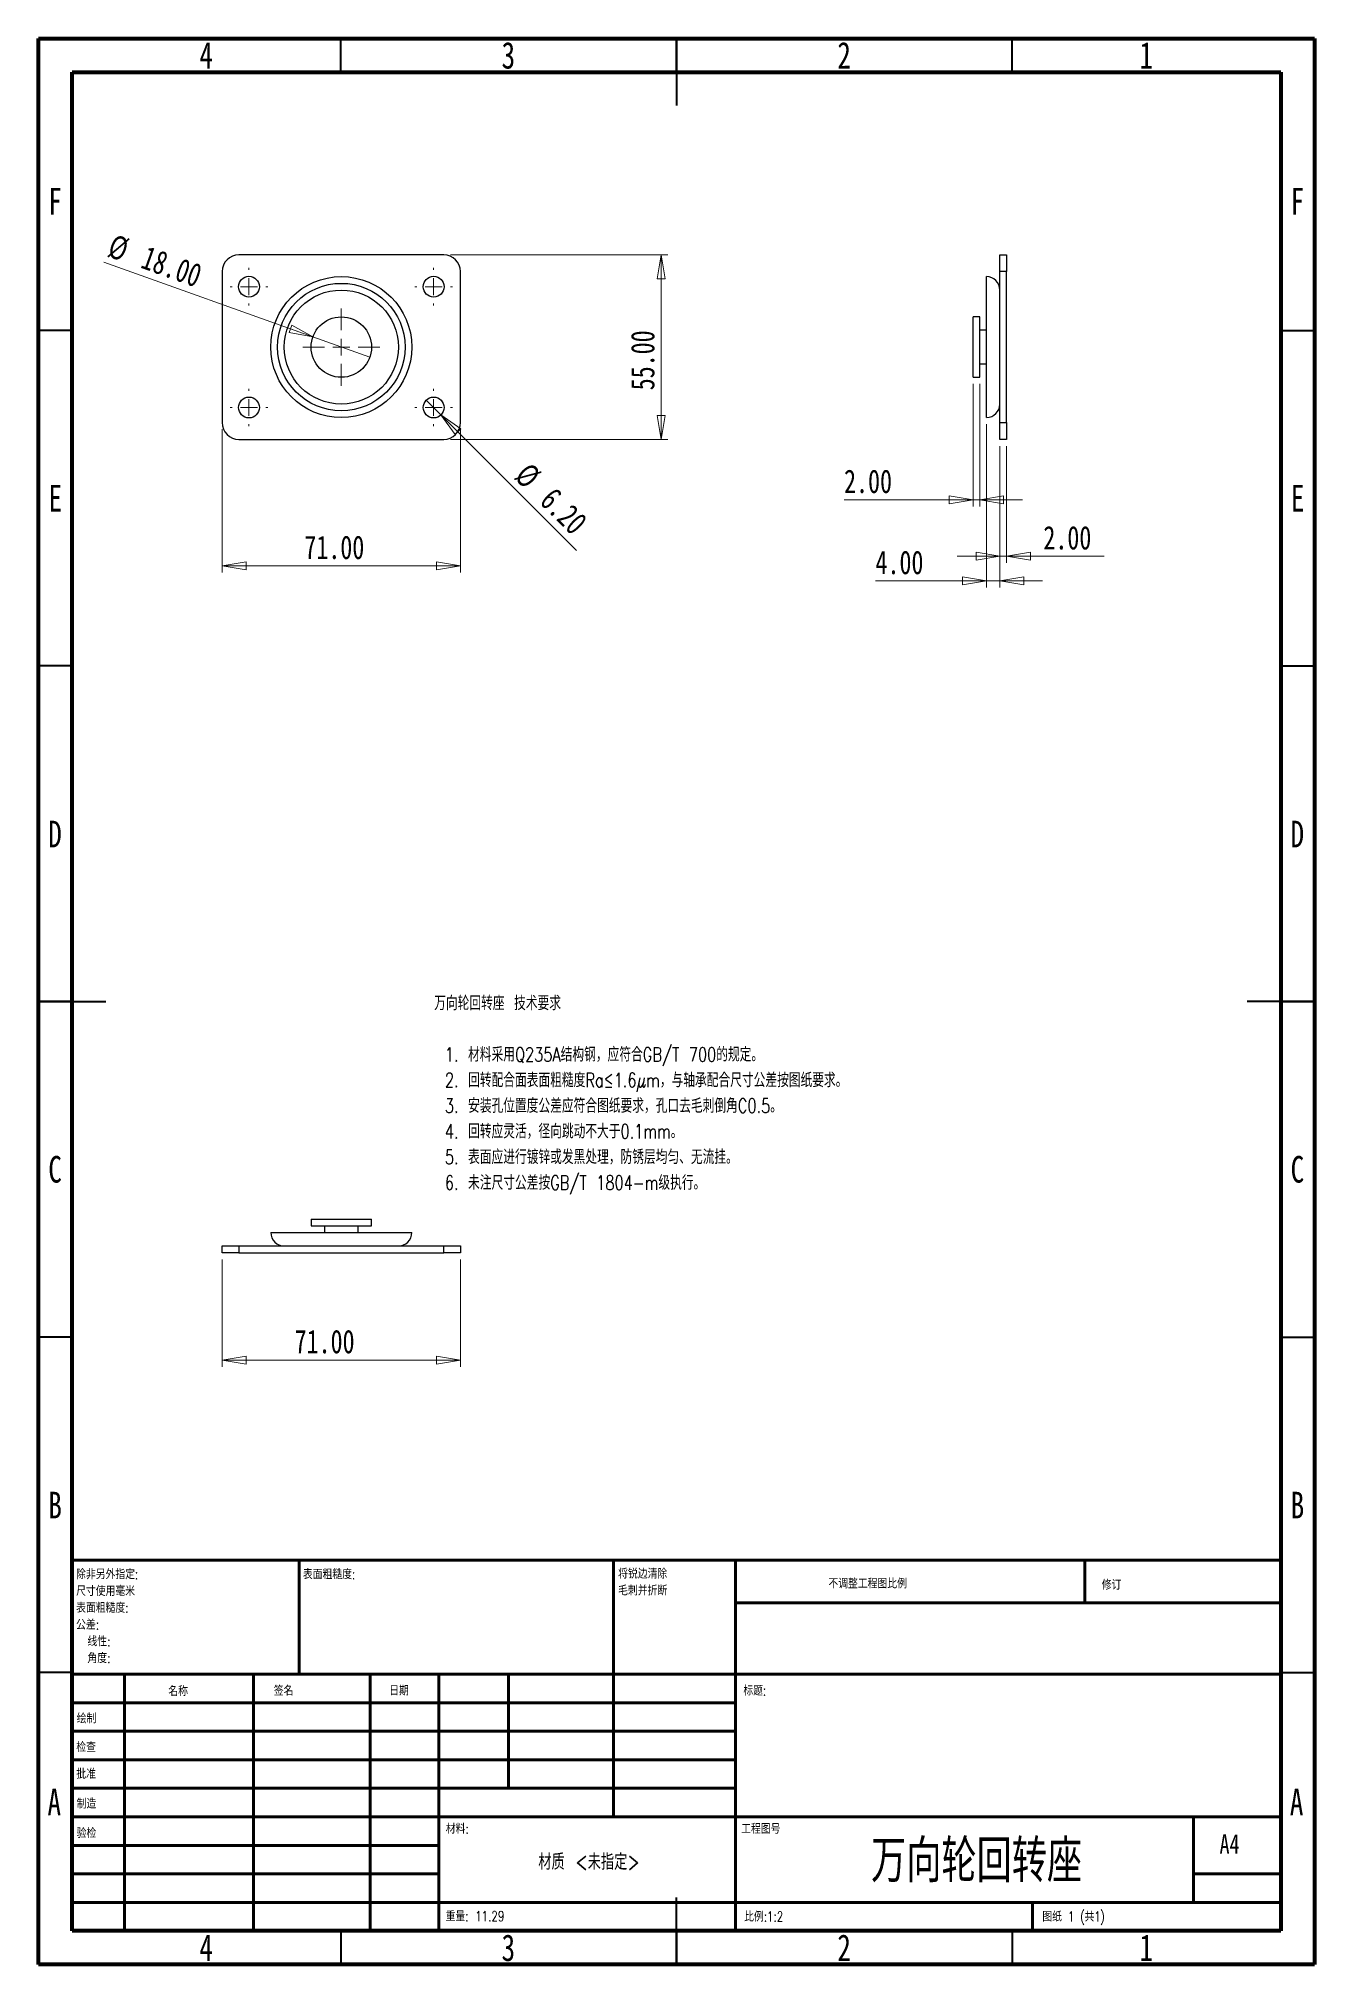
# Model space of a CAD drawing. Header units: millimetres. Extents: x 15 to 205, y 5 to 292.
import ezdxf

# ---------------------------------------------------------------- set-up
doc = ezdxf.new("R2010")
doc.units = ezdxf.units.MM
doc.styles.add('SLDTEXTSTYLE0', font='TXT', dxfattribs={"width": 0.75, "bigfont": 'bigfont'})
doc.styles.add('SLDTEXTSTYLE1', font='TXT', dxfattribs={"width": 0.75})
doc.styles.add('SLDTEXTSTYLE2', font='TXT', dxfattribs={"width": 0.694444, "bigfont": 'bigfont'})
doc.dimstyles.new('SLDDIMSTYLE0', dxfattribs={"dimtxt": 3.5, "dimasz": 3.556, "dimexe": 0, "dimexo": 0.0625, "dimgap": 0.875, "dimtad": 1, "dimlfac": 2, "dimrnd": 1e-09, "dimzin": 4, "dimdsep": 46, "dimtxsty": 'SLDTEXTSTYLE1', "dimblk1": 'CLOSED', "dimblk2": 'CLOSED', "dimsah": 1, "dimcen": 0.09, "dimadec": 0, "dimazin": 1, "dimtfac": 1, "dimtofl": 0, "dimtmove": 0, "dimatfit": 3, "dimldrblk": 'CLOSED', "dimfxl": 1, "dimfrac": 2, "dimtolj": 1, "dimtzin": 12, "dimarcsym": 0})
doc.dimstyles.new('SLDDIMSTYLE1', dxfattribs={"dimtxt": 3.5, "dimasz": 3.556, "dimexe": 0, "dimexo": 0.0625, "dimgap": 0.875, "dimtad": 1, "dimlfac": 2, "dimrnd": 1e-09, "dimzin": 4, "dimdsep": 46, "dimtxsty": 'SLDTEXTSTYLE1', "dimblk1": 'NONE', "dimblk2": 'CLOSED', "dimsah": 1, "dimcen": 0, "dimadec": 0, "dimazin": 1, "dimtfac": 1, "dimtmove": 0, "dimatfit": 3, "dimldrblk": 'NONE', "dimfxl": 1, "dimfrac": 2, "dimtolj": 1, "dimtzin": 12, "dimarcsym": 0})
doc.dimstyles.new('SLDDIMSTYLE2', dxfattribs={"dimtxt": 3.5, "dimasz": 3.556, "dimexe": 0, "dimexo": 0.0625, "dimgap": 0.875, "dimtad": 1, "dimlfac": 2, "dimrnd": 1e-09, "dimzin": 4, "dimdsep": 46, "dimtxsty": 'SLDTEXTSTYLE1', "dimblk1": 'CLOSED', "dimblk2": 'CLOSED', "dimsah": 1, "dimcen": 0.09, "dimadec": 0, "dimazin": 1, "dimtfac": 1, "dimtmove": 0, "dimatfit": 0, "dimldrblk": 'CLOSED', "dimfxl": 1, "dimfrac": 2, "dimtolj": 1, "dimtzin": 12, "dimarcsym": 0})

# ---------------------------------------------------------------- blocks, each defined once
blk = doc.blocks.new('SW_NOTE_0')
at = {"color": 0, "linetype": 'Continuous', "lineweight": 0, "char_height": 2.1167, "attachment_point": 1, "style": 'SLDTEXTSTYLE0'}
for s, insert in [('万向轮回转座 技术要求', (0, 2.73)), ('1. 材料采用Q235A结构钢，应符合GB/T 700的规定。', (1.59, -4.92)), ('2. 回转配合面表面粗糙度Ra≤1.6μm，与轴承配合尺寸公差按图纸要求。', (1.59, -8.74)), ('3. 安装孔位置度公差应符合图纸要求，孔口去毛刺倒角C0.5。', (1.59, -12.56)), ('4. 回转应灵活，径向跳动不大于0.1mm。', (1.59, -16.38)), ('5. 表面应进行镀锌或发黑处理，防锈层均匀、无流挂。', (1.59, -20.2)), ('6. 未注尺寸公差按GB/T 1804-m级执行。', (1.59, -24.03))]:
    blk.add_mtext(s, dxfattribs=dict(at, insert=insert))
blk = doc.blocks.new('SW_NOTE_0_1')
at = {"color": 0, "linetype": 'Continuous', "lineweight": 0, "char_height": 1.5, "attachment_point": 1, "style": 'SLDTEXTSTYLE0'}
for s, insert in [('除非另外指定:', (0, 1.93)), ('尺寸使用毫米', (0, -0.57)), ('表面粗糙度:', (0, -3.07)), ('公差:', (0, -5.57)), ('线性:', (1.69, -8.07)), ('角度:', (1.69, -10.57))]:
    blk.add_mtext(s, dxfattribs=dict(at, insert=insert))
blk = doc.blocks.new('SW_NOTE_0_2')
at = {"color": 0, "linetype": 'Continuous', "lineweight": 0, "char_height": 1.5, "attachment_point": 1, "style": 'SLDTEXTSTYLE0'}
for s, insert in [('将锐边清除', (0, 1.93)), ('毛刺并折断', (0, -0.57))]:
    blk.add_mtext(s, dxfattribs=dict(at, insert=insert))
blk = doc.blocks.new('_Closed')
at = {"color": 0, "linetype": 'ByBlock', "lineweight": -2}
for p, q in [((-1, 0.166667), (0, 0)), ((-1, 0.166667), (-1, -0.166667)), ((0, 0), (-1, -0.166667)), ((0, 0), (-1, 0))]:
    blk.add_line(p, q, dxfattribs=at)
blk = doc.blocks.new('_D')
at = {"color": 7, "linetype": 'Continuous', "lineweight": 0, "transparency": 16777216}
for p, q in [((42.34, 233.77), (42.34, 212.42)), ((77.84, 233.77), (77.84, 212.42)), ((42.34, 213.42), (77.84, 213.42))]:
    blk.add_line(p, q, dxfattribs=at)
at = {"color": 7, "linetype": 'Continuous', "lineweight": 18, "transparency": 16777216, "xscale": 3.556, "yscale": 3.556, "rotation": 180.0000000000004}
blk.add_blockref('_Closed', (42.34, 213.42, -0.5), dxfattribs=at)
at = {"color": 7, "linetype": 'Continuous', "lineweight": 18, "transparency": 16777216, "xscale": 3.556, "yscale": 3.556}
blk.add_blockref('_Closed', (77.84, 213.42, -0.5), dxfattribs=at)
at = {"color": 7, "linetype": 'Continuous', "lineweight": 18, "transparency": 16777216, "insert": (54.58, 217.93), "char_height": 3.5, "attachment_point": 1, "style": 'SLDTEXTSTYLE1'}
blk.add_mtext('71.00', dxfattribs=at)
blk = doc.blocks.new('_D_1')
at = {"color": 7, "linetype": 'Continuous', "lineweight": 0, "transparency": 16777216}
for p, q in [((76.34, 259.77), (108.72, 259.77)), ((107.72, 232.27), (107.72, 259.77)), ((76.34, 232.27), (108.72, 232.27))]:
    blk.add_line(p, q, dxfattribs=at)
at = {"color": 7, "linetype": 'Continuous', "lineweight": 18, "transparency": 16777216, "xscale": 3.556, "yscale": 3.556}
for p, rotation in [((107.72, 259.77, -0.5), 90.0000000000004), ((107.72, 232.27, -0.5), 270.0000000000004)]:
    blk.add_blockref('_Closed', p, dxfattribs=dict(at, rotation=rotation))
at = {"color": 7, "linetype": 'Continuous', "lineweight": 18, "transparency": 16777216, "insert": (103.21, 239.58), "char_height": 3.5, "attachment_point": 1, "rotation": 90, "style": 'SLDTEXTSTYLE1'}
blk.add_mtext('55.00', dxfattribs=at)
blk = doc.blocks.new('_D_2')
at = {"color": 7, "linetype": 'Continuous', "lineweight": 0, "transparency": 16777216}
for q in [(72.74, 238.11), (95.12, 215.73)]:
    blk.add_line((74.93, 235.92), q, dxfattribs=at)
at = {"color": 7, "linetype": 'Continuous', "lineweight": 18, "transparency": 16777216, "xscale": 3.556, "yscale": 3.556, "rotation": 135}
blk.add_blockref('_Closed', (74.93, 235.92, -0.5), dxfattribs=at)
at = {"color": 7, "linetype": 'Continuous', "lineweight": 18, "transparency": 16777216, "char_height": 3.5, "attachment_point": 1, "rotation": 315, "style": 'SLDTEXTSTYLE1'}
for s, insert in [('%%c', (88.16, 229.04)), ('6.20', (91.93, 225.35))]:
    blk.add_mtext(s, dxfattribs=dict(at, insert=insert))
blk = doc.blocks.new('_None')
blk = doc.blocks.new('_D_3')
at = {"color": 7, "linetype": 'Continuous', "lineweight": 0, "transparency": 16777216}
for q in [(24.72, 258.68), (64.32, 244.5)]:
    blk.add_line((55.85, 247.53), q, dxfattribs=at)
at = {"color": 7, "linetype": 'Continuous', "lineweight": 18, "transparency": 16777216, "xscale": 3.556, "yscale": 3.556, "rotation": 340.302413607908}
blk.add_blockref('_Closed', (55.85, 247.53, -0.5), dxfattribs=at)
at = {"color": 7, "linetype": 'Continuous', "lineweight": 18, "transparency": 16777216, "char_height": 3.5, "attachment_point": 1, "rotation": 340.3024, "style": 'SLDTEXTSTYLE1'}
for s, insert in [('%%c', (26.24, 262.91)), ('18.00', (31.22, 261.19))]:
    blk.add_mtext(s, dxfattribs=dict(at, insert=insert))
blk = doc.blocks.new('SW_CENTERMARKSYMBOL_0')
at = {"color": 0, "linetype": 'Continuous', "lineweight": 18}
for p, q in [((0, 2.5), (0, 5.75)), ((-2.5, 0), (-5.75, 0)), ((0, 0), (-1.25, 0)), ((0, 0), (0, 1.25)), ((0, 0), (0, -1.25)), ((0, 0), (1.25, 0)), ((2.5, 0), (5.75, 0)), ((0, -2.5), (0, -5.75))]:
    blk.add_line(p, q, dxfattribs=at)
blk = doc.blocks.new('SW_CENTERMARKSYMBOL_1')
at = {"color": 0, "linetype": 'Continuous', "lineweight": 18}
for p, q in [((-2.5, 0), (-2.8, 0)), ((0, 0), (-1.25, 0)), ((0, 2.5), (0, 2.8)), ((0, 0), (0, 1.25)), ((0, 0), (0, -1.25)), ((0, 0), (1.25, 0)), ((2.5, 0), (2.8, 0)), ((0, -2.5), (0, -2.8))]:
    blk.add_line(p, q, dxfattribs=at)
blk = doc.blocks.new('SW_CENTERMARKSYMBOL_2')
at = {"color": 0, "linetype": 'Continuous', "lineweight": 18}
for p, q in [((-2.5, 0), (-2.8, 0)), ((0, 0), (-1.25, 0)), ((0, 2.5), (0, 2.8)), ((0, 0), (0, 1.25)), ((0, 0), (0, -1.25)), ((0, 0), (1.25, 0)), ((2.5, 0), (2.8, 0)), ((0, -2.5), (0, -2.8))]:
    blk.add_line(p, q, dxfattribs=at)
blk = doc.blocks.new('SW_CENTERMARKSYMBOL_3')
at = {"color": 0, "linetype": 'Continuous', "lineweight": 18}
for p, q in [((-2.5, 0), (-2.8, 0)), ((0, 0), (-1.25, 0)), ((0, 2.5), (0, 2.8)), ((0, 0), (0, 1.25)), ((0, 0), (0, -1.25)), ((0, 0), (1.25, 0)), ((2.5, 0), (2.8, 0)), ((0, -2.5), (0, -2.8))]:
    blk.add_line(p, q, dxfattribs=at)
blk = doc.blocks.new('SW_CENTERMARKSYMBOL_4')
at = {"color": 0, "linetype": 'Continuous', "lineweight": 18}
for p, q in [((-2.5, 0), (-2.8, 0)), ((0, 0), (-1.25, 0)), ((0, 2.5), (0, 2.8)), ((0, 0), (0, 1.25)), ((0, 0), (0, -1.25)), ((0, 0), (1.25, 0)), ((2.5, 0), (2.8, 0)), ((0, -2.5), (0, -2.8))]:
    blk.add_line(p, q, dxfattribs=at)
blk = doc.blocks.new('_D_4')
at = {"color": 7, "linetype": 'Continuous', "lineweight": 0, "transparency": 16777216}
for p, q in [((42.34, 110.07), (42.34, 94.07)), ((77.84, 110.07), (77.84, 94.07)), ((42.34, 95.07), (77.84, 95.07))]:
    blk.add_line(p, q, dxfattribs=at)
at = {"color": 7, "linetype": 'Continuous', "lineweight": 18, "transparency": 16777216, "xscale": 3.556, "yscale": 3.556, "rotation": 180.0000000000004}
blk.add_blockref('_Closed', (42.34, 95.07), dxfattribs=at)
at = {"color": 7, "linetype": 'Continuous', "lineweight": 18, "transparency": 16777216, "xscale": 3.556, "yscale": 3.556}
blk.add_blockref('_Closed', (77.84, 95.07), dxfattribs=at)
at = {"color": 7, "linetype": 'Continuous', "lineweight": 18, "transparency": 16777216, "insert": (53.13, 99.58), "char_height": 3.5, "attachment_point": 1, "style": 'SLDTEXTSTYLE1'}
blk.add_mtext('71.00', dxfattribs=at)
blk = doc.blocks.new('_D_5')
at = {"color": 7, "linetype": 'Continuous', "lineweight": 0, "transparency": 16777216}
for p, q in [((158.16, 231.27), (158.16, 213.85)), ((159.16, 231.27), (159.16, 213.85)), ((158.16, 214.85), (151.81, 214.85)), ((159.16, 214.85), (158.16, 214.85)), ((159.16, 214.85), (173.68, 214.85))]:
    blk.add_line(p, q, dxfattribs=at)
at = {"color": 7, "linetype": 'Continuous', "lineweight": 18, "transparency": 16777216, "xscale": 3.556, "yscale": 3.556}
blk.add_blockref('_Closed', (158.16, 214.85), dxfattribs=at)
at = {"color": 7, "linetype": 'Continuous', "lineweight": 18, "transparency": 16777216, "xscale": 3.556, "yscale": 3.556, "rotation": 180.0000000000004}
blk.add_blockref('_Closed', (159.16, 214.85), dxfattribs=at)
at = {"color": 7, "linetype": 'Continuous', "lineweight": 18, "transparency": 16777216, "insert": (164.63, 219.36), "char_height": 3.5, "attachment_point": 1, "style": 'SLDTEXTSTYLE1'}
blk.add_mtext('2.00', dxfattribs=at)
blk = doc.blocks.new('_D_6')
at = {"color": 7, "linetype": 'Continuous', "lineweight": 0, "transparency": 16777216}
for p, q in [((156.16, 234.52), (156.16, 210.17)), ((158.16, 231.27), (158.16, 210.17)), ((156.16, 211.17), (139.63, 211.17)), ((156.16, 211.17), (158.16, 211.17)), ((158.16, 211.17), (164.51, 211.17))]:
    blk.add_line(p, q, dxfattribs=at)
at = {"color": 7, "linetype": 'Continuous', "lineweight": 18, "transparency": 16777216, "xscale": 3.556, "yscale": 3.556}
blk.add_blockref('_Closed', (156.16, 211.17), dxfattribs=at)
at = {"color": 7, "linetype": 'Continuous', "lineweight": 18, "transparency": 16777216, "xscale": 3.556, "yscale": 3.556, "rotation": 180.0000000000004}
blk.add_blockref('_Closed', (158.16, 211.17), dxfattribs=at)
at = {"color": 7, "linetype": 'Continuous', "lineweight": 18, "transparency": 16777216, "insert": (139.63, 215.68), "char_height": 3.5, "attachment_point": 1, "style": 'SLDTEXTSTYLE1'}
blk.add_mtext('4.00', dxfattribs=at)
blk = doc.blocks.new('_D_7')
at = {"color": 7, "linetype": 'Continuous', "lineweight": 0, "transparency": 16777216}
for p, q in [((154.16, 240.52), (154.16, 222.26)), ((155.16, 240.52), (155.16, 222.26)), ((154.16, 223.26), (134.95, 223.26)), ((154.16, 223.26), (155.16, 223.26)), ((155.16, 223.26), (161.51, 223.26))]:
    blk.add_line(p, q, dxfattribs=at)
at = {"color": 7, "linetype": 'Continuous', "lineweight": 18, "transparency": 16777216, "xscale": 3.556, "yscale": 3.556}
blk.add_blockref('_Closed', (154.16, 223.26), dxfattribs=at)
at = {"color": 7, "linetype": 'Continuous', "lineweight": 18, "transparency": 16777216, "xscale": 3.556, "yscale": 3.556, "rotation": 180.0000000000004}
blk.add_blockref('_Closed', (155.16, 223.26), dxfattribs=at)
at = {"color": 7, "linetype": 'Continuous', "lineweight": 18, "transparency": 16777216, "insert": (134.95, 227.77), "char_height": 3.5, "attachment_point": 1, "style": 'SLDTEXTSTYLE1'}
blk.add_mtext('2.00', dxfattribs=at)

msp = doc.modelspace()

# ---------------------------------------------------------------- linework, layer by layer
at = {"color": 7, "linetype": 'Continuous', "lineweight": 70}
for p, q in [((15, 5), (15, 292)), ((15, 292), (205, 292)), ((205, 292), (205, 5)), ((20, 10), (20, 287)), ((20, 287), (200, 287)), ((200, 287), (200, 10)), ((200, 10), (20, 10)), ((205, 5), (15, 5))]:
    msp.add_line(p, q, dxfattribs=at)
at = {"color": 7, "linetype": 'Continuous', "lineweight": 35}
for p, q in [((60, 287), (60, 292)), ((110, 292), (110, 282)), ((110, 287), (110, 292)), ((160, 287), (160, 292)), ((20, 248.5), (15, 248.5)), ((200, 248.5), (205, 248.5)), ((20, 198.5), (15, 198.5)), ((200, 198.5), (205, 198.5)), ((15, 148.5), (25, 148.5)), ((20, 148.5), (15, 148.5)), ((205, 148.5), (195, 148.5)), ((200, 148.5), (205, 148.5)), ((20, 98.5), (15, 98.5)), ((200, 98.5), (205, 98.5)), ((20, 48.5), (15, 48.5)), ((200, 48.5), (205, 48.5)), ((110, 5), (110, 15)), ((60, 10), (60, 5)), ((110, 10), (110, 5)), ((160, 10), (160, 5))]:
    msp.add_line(p, q, dxfattribs=at)
at = {"color": 7, "linetype": 'Continuous', "lineweight": 25}
for p, q in [((75.335, 259.7681), (44.835, 259.7681)), ((158.159, 257.2681), (158.159, 259.7681)), ((158.159, 259.7681), (159.159, 259.7681)), ((159.159, 259.7681), (159.159, 257.2681)), ((42.335, 257.2681), (42.335, 234.7681)), ((77.835, 234.7681), (77.835, 257.2681)), ((156.159, 235.5181), (156.159, 256.5181)), ((159.159, 257.2681), (158.159, 257.2681)), ((158.159, 234.7681), (158.159, 257.2681)), ((159.159, 234.7681), (159.159, 257.2681)), ((155.159, 250.5181), (154.159, 250.5181)), ((154.159, 241.5181), (154.159, 250.5181)), ((155.159, 241.5181), (155.159, 250.5181)), ((156.159, 248.5181), (155.159, 248.5181)), ((154.159, 241.5181), (155.159, 241.5181)), ((155.159, 243.5181), (156.159, 243.5181)), ((158.159, 234.7681), (159.159, 234.7681)), ((158.159, 232.2681), (158.159, 234.7681)), ((159.159, 234.7681), (159.159, 232.2681)), ((44.835, 232.2681), (75.335, 232.2681)), ((159.159, 232.2681), (158.159, 232.2681)), ((55.585, 116.0661), (55.585, 115.0661)), ((55.585, 116.0661), (60.085, 116.0661)), ((55.585, 115.0661), (60.085, 115.0661)), ((57.585, 115.0661), (57.585, 114.0661)), ((60.085, 116.0661), (64.585, 116.0661)), ((60.085, 115.0661), (64.585, 115.0661)), ((62.585, 114.0661), (62.585, 115.0661)), ((64.585, 115.0661), (64.585, 116.0661)), ((42.335, 111.0661), (42.335, 112.0661)), ((42.335, 112.0661), (44.835, 112.0661)), ((44.835, 112.0661), (44.835, 111.0661)), ((44.835, 112.0661), (75.335, 112.0661)), ((49.585, 114.0661), (60.085, 114.0661)), ((60.085, 114.0661), (70.585, 114.0661)), ((75.335, 111.0661), (75.335, 112.0661)), ((75.335, 112.0661), (77.835, 112.0661)), ((77.835, 112.0661), (77.835, 111.0661)), ((44.835, 111.0661), (42.335, 111.0661)), ((44.835, 111.0661), (75.335, 111.0661)), ((77.835, 111.0661), (75.335, 111.0661))]:
    msp.add_line(p, q, dxfattribs=at)
at = {"color": 7, "linetype": 'Continuous', "lineweight": 50}
for p, q in [((20, 65.25), (200, 65.25)), ((20, 65.25), (20, 10)), ((53.8, 48.25), (53.8, 65.25)), ((100.6, 65.25), (100.6, 27)), ((118.8, 65.25), (118.8, 10)), ((170.8, 58.875), (170.8, 65.25)), ((200, 58.875), (118.8, 58.875)), ((200, 48.25), (20, 48.25)), ((27.8, 48.25), (27.8, 10)), ((46.991, 48.25), (46.991, 10)), ((64.3989, 48.25), (64.3989, 10)), ((74.6, 10), (74.6, 48.25)), ((85, 31.25), (85, 48.25)), ((118.8, 44), (20, 44)), ((118.8, 39.75), (20, 39.75)), ((118.8, 35.5), (20, 35.5)), ((118.8, 31.25), (20, 31.25)), ((74.6, 27), (20, 27)), ((74.6, 27), (200, 27)), ((187, 14.25), (187, 27)), ((74.6, 22.7499), (20, 22.7499)), ((74.6, 18.5), (20, 18.5)), ((200, 18.5), (187, 18.5)), ((20, 14.25), (200, 14.25)), ((163, 10), (163, 14.25))]:
    msp.add_line(p, q, dxfattribs=at)
at = {"color": 7, "linetype": 'Continuous', "lineweight": 25}
for centre, radius in [((46.335, 255.0181), 1.55), ((60.085, 246.0181), 10.5), ((60.085, 246.0181), 9.5), ((73.835, 255.0181), 1.55), ((60.085, 246.0181), 8.5), ((60.085, 246.0181), 4.5), ((46.335, 237.0181), 1.55), ((73.835, 237.0181), 1.55)]:
    msp.add_circle(centre, radius, dxfattribs=at)
for centre, radius, start, end in [((44.835, 257.2681), 2.5, 90, 180), ((75.335, 257.2681), 2.5, 0, 90), ((156.159, 254.5181), 2, 0, 90), ((156.159, 237.5181), 2, 270, 0), ((44.835, 234.7681), 2.5, 180, 270), ((75.335, 234.7681), 2.5, 270, 0), ((51.585, 114.0661), 2, 180, 270), ((68.585, 114.0661), 2, 270, 0)]:
    msp.add_arc(centre, radius, start, end, dxfattribs=at)

# ---------------------------------------------------------------- block references
at = {"color": 7, "linetype": 'Continuous', "lineweight": 0}
for name, p in [('SW_CENTERMARKSYMBOL_4', (46.335, 255.0181)), ('SW_CENTERMARKSYMBOL_1', (73.835, 255.0181)), ('SW_CENTERMARKSYMBOL_0', (60.085, 246.0181)), ('SW_CENTERMARKSYMBOL_3', (46.335, 237.0181)), ('SW_CENTERMARKSYMBOL_2', (73.835, 237.0181)), ('SW_NOTE_0', (73.9186, 146.5872)), ('SW_NOTE_0_1', (20.5937, 61.9874)), ('SW_NOTE_0_2', (101.3092, 62.0695))]:
    msp.add_blockref(name, p, dxfattribs=at)

# ---------------------------------------------------------------- texts
for s, insert, char_height, attachment_point, style in [('4', (39.96, 291.4855), 3.9687, 2, 'SLDTEXTSTYLE1'), ('3', (84.96, 291.4855), 3.9687, 2, 'SLDTEXTSTYLE1'), ('2', (134.96, 291.4855), 3.9687, 2, 'SLDTEXTSTYLE1'), ('1', (179.96, 291.4855), 3.9687, 2, 'SLDTEXTSTYLE1'), ('F', (17.4577, 269.7355), 3.9687, 2, 'SLDTEXTSTYLE1'), ('F', (202.4577, 269.7355), 3.9687, 2, 'SLDTEXTSTYLE1'), ('E', (17.5078, 225.4855), 3.9687, 2, 'SLDTEXTSTYLE1'), ('E', (202.5078, 225.4855), 3.9687, 2, 'SLDTEXTSTYLE1'), ('D', (17.4527, 175.441), 3.9687, 2, 'SLDTEXTSTYLE1'), ('D', (202.4527, 175.441), 3.9687, 2, 'SLDTEXTSTYLE1'), ('C', (17.4587, 125.4855), 3.9687, 2, 'SLDTEXTSTYLE1'), ('C', (202.4587, 125.4855), 3.9687, 2, 'SLDTEXTSTYLE1'), ('B', (17.4706, 75.441), 3.9687, 2, 'SLDTEXTSTYLE1'), ('B', (202.4706, 75.441), 3.9687, 2, 'SLDTEXTSTYLE1'), ('表面粗糙度:', (54.3713, 63.9193), 1.5, 1, 'SLDTEXTSTYLE0'), ('不调整工程图比例', (132.6146, 62.533), 1.5, 1, 'SLDTEXTSTYLE0'), ('修订', (173.3276, 62.3349), 1.5, 1, 'SLDTEXTSTYLE0'), ('名称', (34.3222, 46.5015), 1.5, 1, 'SLDTEXTSTYLE0'), ('签名', (50.0336, 46.5618), 1.5, 1, 'SLDTEXTSTYLE0'), ('日期', (67.2147, 46.5762), 1.5, 1, 'SLDTEXTSTYLE0'), ('标题:', (119.9562, 46.5762), 1.5, 1, 'SLDTEXTSTYLE0'), ('绘制', (20.6847, 42.4297), 1.5, 1, 'SLDTEXTSTYLE0'), ('检查', (20.6236, 38.1544), 1.5, 1, 'SLDTEXTSTYLE0'), ('批准', (20.6216, 34.1768), 1.5, 1, 'SLDTEXTSTYLE0'), ('A', (17.3397, 31.191), 3.9687, 2, 'SLDTEXTSTYLE1'), ('制造', (20.6822, 29.7337), 1.5, 1, 'SLDTEXTSTYLE0'), ('A', (202.3397, 31.191), 3.9687, 2, 'SLDTEXTSTYLE1'), ('材料:', (75.6459, 25.9861), 1.5, 1, 'SLDTEXTSTYLE0'), ('工程图号', (119.6287, 25.9861), 1.5, 1, 'SLDTEXTSTYLE0'), ('验检', (20.6769, 25.3496), 1.5, 1, 'SLDTEXTSTYLE0'), ('万向轮回转座', (154.6884, 23.6069), 6.35, 2, 'SLDTEXTSTYLE0'), ('A4', (190.8712, 24.4064), 2.91042, 1, 'SLDTEXTSTYLE1'), ('材质 <未指定>', (96.9665, 21.4856), 2.38125, 2, 'SLDTEXTSTYLE0'), ('重量: 11.29', (75.6178, 12.9493), 1.4986, 1, 'SLDTEXTSTYLE0'), ('比例:1:2', (120.074, 12.9001), 1.5, 1, 'SLDTEXTSTYLE0'), ('图纸 1 (共1)', (164.4783, 12.9001), 1.5, 1, 'SLDTEXTSTYLE2'), ('4', (39.96, 9.4855), 3.9687, 2, 'SLDTEXTSTYLE1'), ('3', (84.96, 9.4855), 3.9687, 2, 'SLDTEXTSTYLE1'), ('2', (134.96, 9.4855), 3.9687, 2, 'SLDTEXTSTYLE1'), ('1', (179.96, 9.4855), 3.9687, 2, 'SLDTEXTSTYLE1')]:
    msp.add_mtext(s, dxfattribs=dict(at, insert=insert, char_height=char_height, attachment_point=attachment_point, style=style))

# ---------------------------------------------------------------- dimensions: what is measured, and where the dimension line sits
at = {"color": 7, "linetype": 'Continuous', "lineweight": 18}
for p1, p2, picture, middle in [((64.3217, 244.5013), (55.8483, 247.5348), '_D_3', (32.5571, 255.8732)), ((72.739, 238.1141), (74.931, 235.9221), '_D_2', (90.1727, 220.6805))]:
    dim = msp.add_diameter_dim_2p(p1=p1, p2=p2, dimstyle='SLDDIMSTYLE1', dxfattribs=at)
    dim.commit()
    dim.dimension.update_dxf_attribs({"geometry": picture, "text_midpoint": middle, "dimtype": 163})
dim = msp.add_linear_dim(base=(107.7226, 259.7681), p1=(75.335, 232.2681), p2=(75.335, 259.7681), angle=90, dimstyle='SLDDIMSTYLE0', dxfattribs=at)
dim.commit()
dim.dimension.update_dxf_attribs({"geometry": '_D_1', "text_midpoint": (107.7226, 245.3978), "dimtype": 160})
for base, p1, p2, dimstyle, picture, middle in [((155.159, 223.2579), (154.159, 241.5181), (155.159, 241.5181), 'SLDDIMSTYLE2', '_D_7', (139.4766, 223.2579)), ((158.159, 211.1696), (156.159, 235.5181), (158.159, 232.2681), 'SLDDIMSTYLE2', '_D_6', (144.159, 211.1696)), ((77.835, 213.4203), (42.335, 234.7681), (77.835, 234.7681), 'SLDDIMSTYLE0', '_D', (60.3996, 213.4203)), ((158.159, 214.8487), (159.159, 232.2681), (158.159, 232.2681), 'SLDDIMSTYLE2', '_D_5', (169.159, 214.8487)), ((77.835, 95.0661), (42.335, 111.0661), (77.835, 111.0661), 'SLDDIMSTYLE0', '_D_4', (58.9441, 95.0661))]:
    dim = msp.add_linear_dim(base=base, p1=p1, p2=p2, dimstyle=dimstyle, dxfattribs=at)
    dim.commit()
    dim.dimension.update_dxf_attribs({"geometry": picture, "text_midpoint": middle, "dimtype": 160})

doc.saveas('drawing.dxf')
